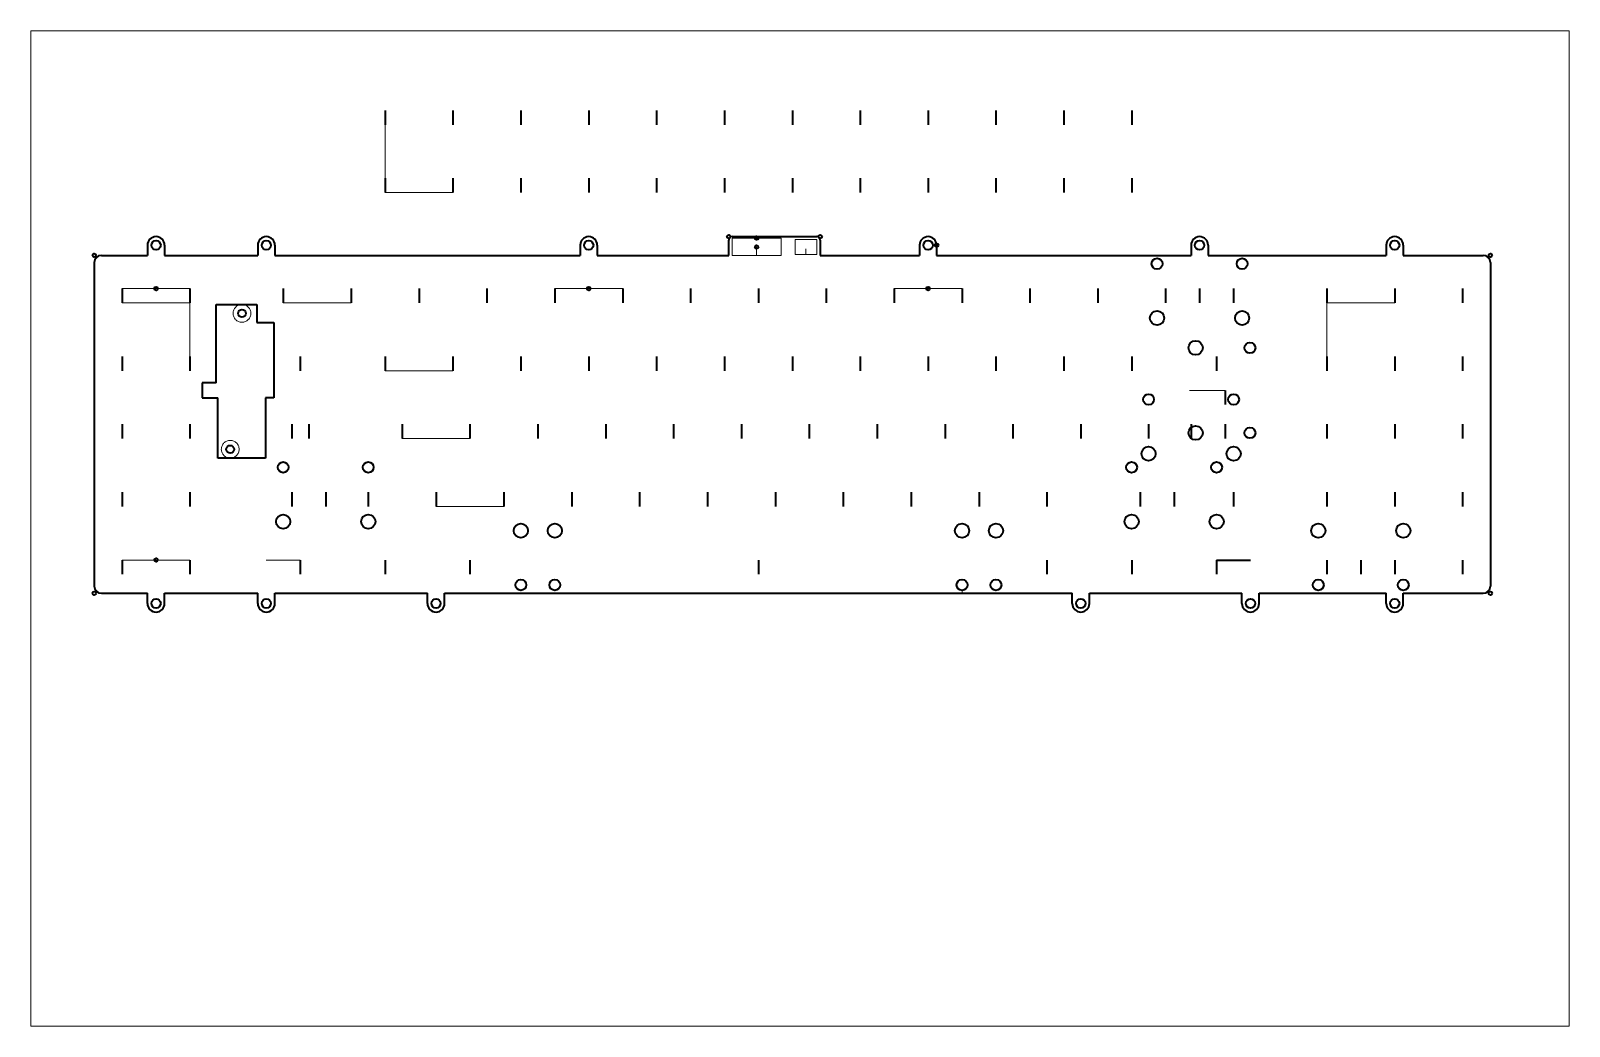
# Paper-space layout 'Sheet1' of a CAD drawing. Header units: millimetres, sheet in inches. Extents: x 0 to 17, y 0 to 11.
# The model-space entities are those that its viewports show. They can reach past a viewport. Long polylines and large blocks are cut down to what shows.
import ezdxf

# ---------------------------------------------------------------- set-up
doc = ezdxf.new("R2010")
doc.units = ezdxf.units.MM
doc.header["$LTSCALE"] = 0.5
doc.linetypes.add('CENTER', pattern=[0.72, 0.45, -0.09, 0.09, -0.09])
for name, color, linetype, lineweight in [('ModelSketch_Construction', 7, 'CENTER', 13), ('ModelSketch_Point', 7, 'Continuous', 40), ('ModelSketch_Visible', 7, 'Continuous', 40), ('Visible', 7, 'Continuous', 40)]:
    doc.layers.add(name, color=color, linetype=linetype, lineweight=lineweight)

msp = doc.modelspace()

# ---------------------------------------------------------------- linework, layer by layer
at = {"layer": 'ModelSketch_Construction'}
for p, q in [((108.89, 233.99), (108.89, 253.04)), ((108.89, 233.99), (127.94, 233.99)), ((206.32, 221.21), (206.32, 216.37)), ((206.32, 221.21), (220.02, 221.21)), ((220.02, 221.21), (220.02, 216.37)), ((224.02, 220.81), (224.02, 216.56)), ((224.02, 220.81), (230.02, 220.81)), ((230.02, 220.81), (230.02, 216.56)), ((206.32, 216.37), (220.02, 216.37)), ((213.17, 218.71), (213.17, 216.37)), ((224.02, 216.56), (230.02, 216.56)), ((227.02, 216.56), (227.02, 218.24)), ((35.07, 207.04), (54.12, 207.04)), ((54.12, 203.04), (35.07, 203.04)), ((54.12, 203.04), (54.12, 183.99)), ((80.32, 203.04), (99.37, 203.04)), ((156.52, 207.04), (175.57, 207.04)), ((251.77, 207.04), (270.82, 207.04)), ((373.21, 203.04), (373.21, 183.99)), ((373.21, 203.04), (392.26, 203.04)), ((108.89, 183.99), (127.94, 183.99)), ((344.63, 178.46), (334.68, 178.46)), ((113.65, 164.94), (132.7, 164.94)), ((123.18, 145.89), (142.23, 145.89)), ((35.07, 130.84), (54.12, 130.84)), ((85.08, 130.84), (75.55, 130.84)), ((270.82, 121.53), (270.82, 122.33))]:
    msp.add_line(p, q, dxfattribs=at)
for centre in [(68.72, 200.09), (65.42, 161.94)]:
    msp.add_circle(centre, 2.5, dxfattribs=at)
at = {"layer": 'ModelSketch_Point'}
for centre in [(205.32, 221.61), (213.17, 221.21), (231.02, 221.61), (27.27, 216.35), (213.17, 218.71), (263.69, 219.21), (419.11, 216.35), (44.6, 207.04), (166.04, 207.04), (261.29, 207.04), (44.6, 130.84), (27.27, 121.53), (419.11, 121.53)]:
    msp.add_circle(centre, 0.5, dxfattribs=at)
at = {"layer": 'ModelSketch_Visible'}
for p, q in [((108.89, 257.04), (108.89, 253.04)), ((127.94, 257.04), (127.94, 253.04)), ((146.99, 257.04), (146.99, 253.04)), ((166.04, 257.04), (166.04, 253.04)), ((185.09, 257.04), (185.09, 253.04)), ((204.14, 257.04), (204.14, 253.04)), ((223.19, 257.04), (223.19, 253.04)), ((242.24, 257.04), (242.24, 253.04)), ((261.29, 257.04), (261.29, 253.04)), ((280.34, 257.04), (280.34, 253.04)), ((299.39, 257.04), (299.39, 253.04)), ((318.44, 257.04), (318.44, 253.04)), ((108.89, 237.99), (108.89, 233.99)), ((127.94, 237.99), (127.94, 233.99)), ((146.99, 237.99), (146.99, 233.99)), ((166.04, 237.99), (166.04, 233.99)), ((185.09, 237.99), (185.09, 233.99)), ((204.14, 237.99), (204.14, 233.99)), ((223.19, 237.99), (223.19, 233.99)), ((242.24, 237.99), (242.24, 233.99)), ((261.29, 237.99), (261.29, 233.99)), ((280.34, 237.99), (280.34, 233.99)), ((299.39, 237.99), (299.39, 233.99)), ((318.44, 237.99), (318.44, 233.99)), ((205.32, 216.35), (205.32, 220.61)), ((206.32, 221.61), (230.02, 221.61)), ((231.02, 220.61), (231.02, 216.35)), ((29.27, 216.35), (42.2, 216.35)), ((42.2, 219.21), (42.2, 216.35)), ((47, 219.21), (47, 216.35)), ((47, 216.35), (73.15, 216.35)), ((73.15, 219.21), (73.15, 216.35)), ((77.95, 219.21), (77.95, 216.35)), ((77.95, 216.35), (163.64, 216.35)), ((163.64, 219.21), (163.64, 216.35)), ((168.44, 219.21), (168.44, 216.35)), ((168.44, 216.35), (205.32, 216.35)), ((231.02, 216.35), (258.89, 216.35)), ((258.89, 219.21), (258.89, 216.35)), ((263.69, 219.21), (263.69, 216.35)), ((263.69, 216.35), (335.09, 216.35)), ((335.09, 219.21), (335.09, 216.35)), ((339.89, 219.21), (339.89, 216.35)), ((339.89, 216.35), (389.86, 216.35)), ((389.86, 219.21), (389.86, 216.35)), ((394.66, 219.21), (394.66, 216.35)), ((394.66, 216.35), (417.11, 216.35)), ((27.27, 214.35), (27.27, 123.53)), ((419.11, 214.35), (419.11, 123.53)), ((35.07, 207.04), (35.07, 203.04)), ((54.12, 207.04), (54.12, 203.04)), ((80.32, 207.04), (80.32, 203.04)), ((99.37, 207.04), (99.37, 203.04)), ((118.42, 207.04), (118.42, 203.04)), ((137.47, 207.04), (137.47, 203.04)), ((156.52, 207.04), (156.52, 203.04)), ((175.57, 207.04), (175.57, 203.04)), ((194.62, 207.04), (194.62, 203.04)), ((213.67, 207.04), (213.67, 203.04)), ((232.72, 207.04), (232.72, 203.04)), ((251.77, 207.04), (251.77, 203.04)), ((270.82, 207.04), (270.82, 203.04)), ((289.87, 207.04), (289.87, 203.04)), ((308.92, 207.04), (308.92, 203.04)), ((327.97, 207.04), (327.97, 203.04)), ((337.49, 207.04), (337.49, 203.04)), ((347.02, 207.04), (347.02, 203.04)), ((373.21, 207.04), (373.21, 203.04)), ((392.26, 207.04), (392.26, 203.04)), ((411.31, 207.04), (411.31, 203.04)), ((61.52, 202.59), (72.92, 202.59)), ((61.52, 180.59), (61.52, 202.59)), ((72.92, 202.59), (72.92, 197.54)), ((72.92, 197.54), (77.68, 197.54)), ((77.68, 197.54), (77.68, 176.34)), ((35.07, 187.99), (35.07, 183.99)), ((54.12, 187.99), (54.12, 183.99)), ((85.08, 187.99), (85.08, 183.99)), ((108.89, 187.99), (108.89, 183.99)), ((127.94, 187.99), (127.94, 183.99)), ((146.99, 187.99), (146.99, 183.99)), ((166.04, 187.99), (166.04, 183.99)), ((185.09, 187.99), (185.09, 183.99)), ((204.14, 187.99), (204.14, 183.99)), ((223.19, 187.99), (223.19, 183.99)), ((242.24, 187.99), (242.24, 183.99)), ((261.29, 187.99), (261.29, 183.99)), ((280.34, 187.99), (280.34, 183.99)), ((299.39, 187.99), (299.39, 183.99)), ((318.44, 187.99), (318.44, 183.99)), ((342.25, 187.99), (342.25, 183.99)), ((373.21, 187.99), (373.21, 183.99)), ((392.26, 187.99), (392.26, 183.99)), ((411.31, 187.99), (411.31, 183.99)), ((61.52, 180.59), (57.52, 180.59)), ((57.52, 180.59), (57.52, 176.34)), ((344.63, 178.46), (344.63, 174.46)), ((57.52, 176.34), (61.92, 176.34)), ((61.92, 159.44), (61.92, 176.34)), ((77.68, 176.34), (75.3, 176.34)), ((75.3, 176.34), (75.3, 159.44)), ((35.07, 168.94), (35.07, 164.94)), ((54.12, 168.94), (54.12, 164.94)), ((82.7, 168.94), (82.7, 164.94)), ((87.46, 168.94), (87.46, 164.94)), ((113.65, 168.94), (113.65, 164.94)), ((132.7, 168.94), (132.7, 164.94)), ((151.75, 168.94), (151.75, 164.94)), ((170.8, 168.94), (170.8, 164.94)), ((189.85, 168.94), (189.85, 164.94)), ((208.9, 168.94), (208.9, 164.94)), ((227.95, 168.94), (227.95, 164.94)), ((247, 168.94), (247, 164.94)), ((266.05, 168.94), (266.05, 164.94)), ((285.1, 168.94), (285.1, 164.94)), ((304.15, 168.94), (304.15, 164.94)), ((323.2, 168.94), (323.2, 164.94)), ((335.11, 168.94), (335.11, 164.94)), ((344.63, 168.94), (344.63, 164.94)), ((373.21, 168.94), (373.21, 164.94)), ((392.26, 168.94), (392.26, 164.94)), ((411.31, 168.94), (411.31, 164.94)), ((75.3, 159.44), (61.92, 159.44)), ((35.07, 149.89), (35.07, 145.89)), ((54.12, 149.89), (54.12, 145.89)), ((82.7, 149.89), (82.7, 145.89)), ((92.22, 149.89), (92.22, 145.89)), ((104.13, 149.89), (104.13, 145.89)), ((123.18, 149.89), (123.18, 145.89)), ((142.23, 149.89), (142.23, 145.89)), ((161.28, 149.89), (161.28, 145.89)), ((180.33, 149.89), (180.33, 145.89)), ((199.38, 149.89), (199.38, 145.89)), ((218.43, 149.89), (218.43, 145.89)), ((237.48, 149.89), (237.48, 145.89)), ((256.53, 149.89), (256.53, 145.89)), ((275.58, 149.89), (275.58, 145.89)), ((294.63, 149.89), (294.63, 145.89)), ((320.82, 149.89), (320.82, 145.89)), ((330.35, 149.89), (330.35, 145.89)), ((347.02, 149.89), (347.02, 145.89)), ((373.21, 149.89), (373.21, 145.89)), ((392.26, 149.89), (392.26, 145.89)), ((411.31, 149.89), (411.31, 145.89)), ((35.07, 130.84), (35.07, 126.84)), ((54.12, 130.84), (54.12, 126.84)), ((85.08, 130.84), (85.08, 126.84)), ((108.89, 130.84), (108.89, 126.84)), ((132.7, 130.84), (132.7, 126.84)), ((213.67, 130.84), (213.67, 126.84)), ((294.63, 130.84), (294.63, 126.84)), ((318.44, 130.84), (318.44, 126.84)), ((342.25, 130.84), (351.78, 130.84)), ((342.25, 130.84), (342.25, 126.84)), ((373.21, 130.84), (373.21, 126.84)), ((382.73, 130.84), (382.73, 126.84)), ((392.26, 130.84), (392.26, 126.84)), ((411.31, 130.84), (411.31, 126.84)), ((29.27, 121.53), (42.2, 121.53)), ((42.2, 118.66), (42.2, 121.53)), ((47, 121.53), (73.15, 121.53)), ((47, 118.66), (47, 121.53)), ((73.15, 118.66), (73.15, 121.53)), ((77.95, 121.53), (120.78, 121.53)), ((77.95, 118.66), (77.95, 121.53)), ((120.78, 118.66), (120.78, 121.53)), ((125.58, 121.53), (301.75, 121.53)), ((125.58, 118.66), (125.58, 121.53)), ((301.75, 118.66), (301.75, 121.53)), ((306.55, 121.53), (349.38, 121.53)), ((306.55, 118.66), (306.55, 121.53)), ((349.38, 118.66), (349.38, 121.53)), ((354.18, 121.53), (389.86, 121.53)), ((354.18, 118.66), (354.18, 121.53)), ((389.86, 118.66), (389.86, 121.53)), ((394.66, 121.53), (417.11, 121.53)), ((394.66, 118.66), (394.66, 121.53))]:
    msp.add_line(p, q, dxfattribs=at)
for centre, radius in [((44.6, 219.21), 1.3), ((75.55, 219.21), 1.3), ((166.04, 219.21), 1.3), ((261.29, 219.21), 1.3), ((337.49, 219.21), 1.3), ((392.26, 219.21), 1.3), ((325.55, 214.02), 1.52), ((349.43, 214.02), 1.52), ((68.72, 200.09), 1.1), ((325.55, 198.78), 1.99), ((349.43, 198.78), 1.99), ((336.38, 190.4), 1.99), ((351.62, 190.4), 1.52), ((323.17, 175.92), 1.52), ((347.05, 175.92), 1.52), ((336.38, 166.53), 1.99), ((351.62, 166.53), 1.52), ((65.42, 161.94), 1.1), ((323.17, 160.68), 1.99), ((347.05, 160.68), 1.99), ((80.28, 156.87), 1.52), ((104.16, 156.87), 1.52), ((318.41, 156.87), 1.52), ((342.28, 156.87), 1.52), ((80.28, 141.63), 1.99), ((104.16, 141.63), 1.99), ((318.41, 141.63), 1.99), ((342.28, 141.63), 1.99), ((146.99, 139.09), 1.99), ((156.52, 139.09), 1.99), ((270.82, 139.09), 1.99), ((280.34, 139.09), 1.99), ((370.8, 139.09), 1.99), ((394.67, 139.09), 1.99), ((146.99, 123.85), 1.52), ((156.52, 123.85), 1.52), ((270.82, 123.85), 1.52), ((280.34, 123.85), 1.52), ((370.8, 123.85), 1.52), ((394.67, 123.85), 1.52), ((44.6, 118.66), 1.3), ((75.55, 118.66), 1.3), ((123.18, 118.66), 1.3), ((304.15, 118.66), 1.3), ((351.78, 118.66), 1.3), ((392.26, 118.66), 1.3)]:
    msp.add_circle(centre, radius, dxfattribs=at)
for centre, radius, start, end in [((44.6, 219.21), 2.4, 0, 180), ((75.55, 219.21), 2.4, 0, 180), ((166.04, 219.21), 2.4, 0, 180), ((206.32, 220.61), 1, 90, 180), ((230.02, 220.61), 1, 0, 90), ((261.29, 219.21), 2.4, 0, 180), ((337.49, 219.21), 2.4, 0, 180), ((392.26, 219.21), 2.4, 0, 180), ((29.27, 214.35), 2, 90, 180), ((417.11, 214.35), 2, 0, 90), ((29.27, 123.53), 2, 180, 270), ((417.11, 123.53), 2, 270, 0), ((44.6, 118.66), 2.4, 180, 0), ((75.55, 118.66), 2.4, 180, 0), ((123.18, 118.66), 2.4, 180, 0), ((304.15, 118.66), 2.4, 180, 0), ((351.78, 118.66), 2.4, 180, 0), ((392.26, 118.66), 2.4, 180, 0)]:
    msp.add_arc(centre, radius, start, end, dxfattribs=at)
at = {"layer": 'Visible'}
for p, q in [((205.32, 216.35), (205.32, 220.61)), ((206.32, 221.61), (230.02, 221.61)), ((231.02, 220.61), (231.02, 216.35)), ((29.27, 216.35), (42.2, 216.35)), ((42.2, 219.21), (42.2, 216.35)), ((47, 219.21), (47, 216.35)), ((47, 216.35), (73.15, 216.35)), ((73.15, 219.21), (73.15, 216.35)), ((77.95, 219.21), (77.95, 216.35)), ((77.95, 216.35), (163.64, 216.35)), ((163.64, 219.21), (163.64, 216.35)), ((168.44, 219.21), (168.44, 216.35)), ((168.44, 216.35), (205.32, 216.35)), ((231.02, 216.35), (258.89, 216.35)), ((258.89, 219.21), (258.89, 216.35)), ((263.69, 219.21), (263.69, 216.35)), ((263.69, 216.35), (335.09, 216.35)), ((335.09, 219.21), (335.09, 216.35)), ((339.89, 219.21), (339.89, 216.35)), ((339.89, 216.35), (389.86, 216.35)), ((389.86, 219.21), (389.86, 216.35)), ((394.66, 219.21), (394.66, 216.35)), ((394.66, 216.35), (417.11, 216.35)), ((27.27, 214.35), (27.27, 123.53)), ((419.11, 214.35), (419.11, 123.53)), ((29.27, 121.53), (42.2, 121.53)), ((42.2, 118.66), (42.2, 121.53)), ((47, 121.53), (73.15, 121.53)), ((47, 118.66), (47, 121.53)), ((73.15, 118.66), (73.15, 121.53)), ((77.95, 121.53), (120.78, 121.53)), ((77.95, 118.66), (77.95, 121.53)), ((120.78, 118.66), (120.78, 121.53)), ((125.58, 121.53), (301.75, 121.53)), ((125.58, 118.66), (125.58, 121.53)), ((301.75, 118.66), (301.75, 121.53)), ((306.55, 121.53), (349.38, 121.53)), ((306.55, 118.66), (306.55, 121.53)), ((349.38, 118.66), (349.38, 121.53)), ((354.18, 121.53), (389.86, 121.53)), ((354.18, 118.66), (354.18, 121.53)), ((389.86, 118.66), (389.86, 121.53)), ((394.66, 121.53), (417.11, 121.53)), ((394.66, 118.66), (394.66, 121.53))]:
    msp.add_line(p, q, dxfattribs=at)
for centre, radius, start, end in [((44.6, 219.21), 2.4, 0, 180), ((75.55, 219.21), 2.4, 0, 180), ((166.04, 219.21), 2.4, 0, 180), ((206.32, 220.61), 1, 90, 180), ((230.02, 220.61), 1, 0, 90), ((261.29, 219.21), 2.4, 0, 180), ((337.49, 219.21), 2.4, 0, 180), ((392.26, 219.21), 2.4, 0, 180), ((29.27, 214.35), 2, 90, 180), ((417.11, 214.35), 2, 0, 90), ((29.27, 123.53), 2, 180, 270), ((417.11, 123.53), 2, 270, 0), ((44.6, 118.66), 2.4, 180, 0), ((75.55, 118.66), 2.4, 180, 0), ((123.18, 118.66), 2.4, 180, 0), ((304.15, 118.66), 2.4, 180, 0), ((351.78, 118.66), 2.4, 180, 0), ((392.26, 118.66), 2.4, 180, 0)]:
    msp.add_arc(centre, radius, start, end, dxfattribs=at)

psp = doc.layouts.new('Sheet1')

# ---------------------------------------------------------------- viewports
at = {"layer": '0', "view_target_point": (225.34, 139.7)}
psp.add_viewport(center=(8.5, 5.5), size=(17, 11), view_center_point=(0, 0), view_height=279.4, dxfattribs=at)

doc.saveas('drawing.dxf')
